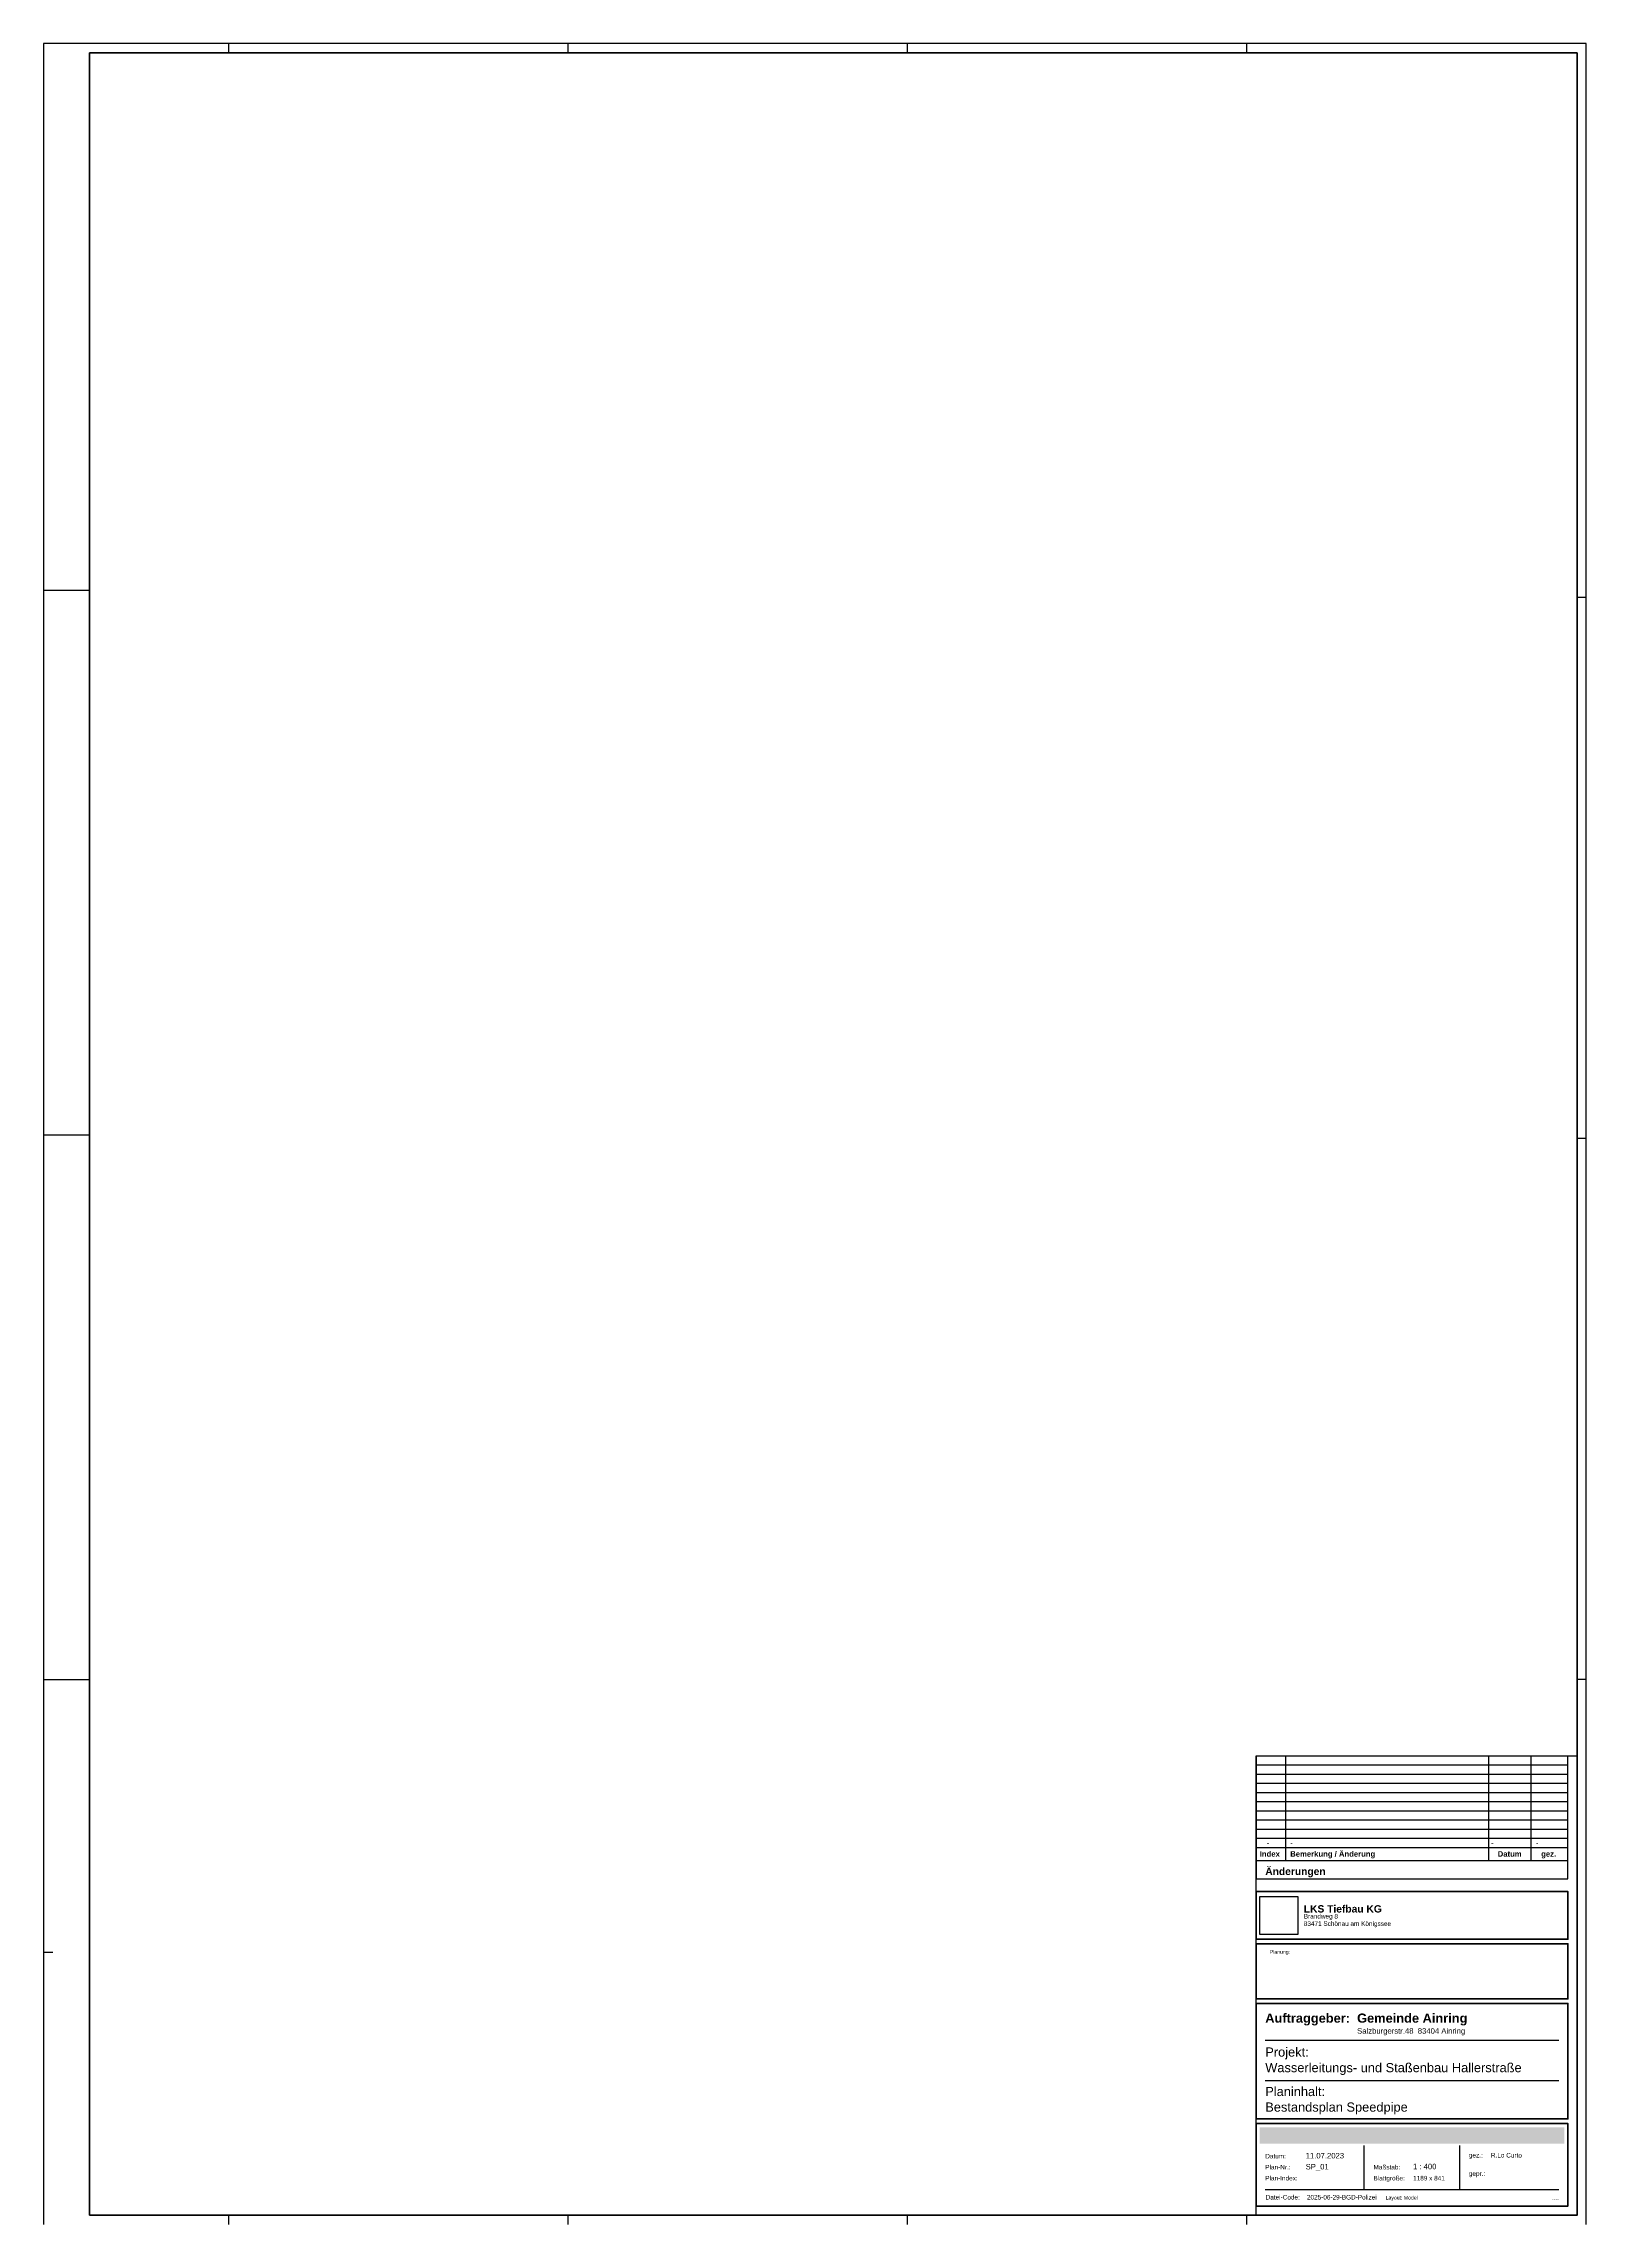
# Paper-space layout 'A0+ hoch' of a CAD drawing. Header units: metres, sheet in millimetres. Extents: x 0 to 841, y 0 to 1189.
import ezdxf
from ezdxf.enums import TextEntityAlignment as Align

# ---------------------------------------------------------------- set-up
doc = ezdxf.new("R2010")
doc.units = ezdxf.units.M
doc.layers.add('0_Plankopf', color=7, linetype='Continuous')
doc.styles.add('Arial', font='arial.ttf')
doc.styles.add('Arial (fett)', font='arialbd.ttf')
doc.styles.add('SBN-TXT', font='arial.ttf')
picture_1 = doc.add_image_def('image1.jpg', size_in_pixel=(5906, 5906))

# ---------------------------------------------------------------- blocks, each defined once
blk = doc.blocks.new('SBN-PK_Schriftkopf')
at = {"layer": '0_Plankopf'}
h = blk.add_hatch(color=254, dxfattribs=at)
h.dxf.hatch_style = 2
h.paths.add_polyline_path([(-7, 48), (-173, 48), (-173, 39), (-7, 39)])
h.paths.add_polyline_path([(-171.3, 39.6), (-144.6, 39.6), (-144.6, 47.4), (-171.3, 47.4)], flags=24)
h.paths.add_polyline_path([(-30.3, 40.9), (-9, 40.9), (-9, 47.1), (-30.3, 47.1)], flags=24)
at = {"layer": '0_Plankopf', "color": 8}
for p, q in [((-170, 95.5), (-10, 95.5)), ((-170, 73.5), (-10, 73.5)), ((-116, 14), (-116, 38)), ((-64, 14), (-64, 38)), ((-170, 14), (-10, 14))]:
    blk.add_line(p, q, dxfattribs=at)
at = {"layer": '0_Plankopf', "lineweight": 50}
for points in [[(-175, 176.5), (-5, 176.5), (-5, 150.5), (-175, 150.5)], [(-175, 148), (-5, 148), (-5, 118), (-175, 118)], [(-175, 115.5), (-5, 115.5), (-5, 52.5), (-175, 52.5)], [(-175, 50), (-5, 50), (-5, 5), (-175, 5)]]:
    blk.add_lwpolyline(points, close=True, dxfattribs=at)
at = {"layer": '0_Plankopf', "style": 'Arial'}
blk.add_text('Planung:', height=2, dxfattribs=at).set_placement((-162, 142), align=Align.BOTTOM_CENTER)
for s, p in [('Datum:', (-170, 31)), ('Plan-Nr.:', (-170, 25)), ('Maßstab:', (-111, 25)), ('gez.:', (-59, 31.5)), ('Plan-Index:', (-170, 19)), ('Blattgröße:', (-111, 19)), ('gepr.:', (-59, 21.5))]:
    blk.add_text(s, height=2.5, dxfattribs=at).set_placement(p)
at = {"layer": '0_Plankopf', "attachment_point": 7}
for s, insert, char_height, width, style in [('LKS Tiefbau KG  ', (-149, 165), 4, 140, 'Arial (fett)'), ('83471 Schönau am Königssee', (-149, 157), 2.5, 125, 'Arial'), ('Brandweg 8', (-149, 161), 2.5, 125, 'Arial'), ('Datei-Code:    2025-06-29-BGD-Polizei     {\\H0.8x;Layout: Model}', (-169.8, 8), 2.5, 140.899, 'Arial')]:
    blk.add_mtext(s, dxfattribs=dict(at, insert=insert, char_height=char_height, width=width, style=style))
at = {"layer": '0_Plankopf'}
for tag, p, height, style in [('Bauherr', (-170, 105), 5, 'Arial (fett)'), ('Bauherr_ADRESSE', (-170, 99), 3, 'Arial'), ('Abschnitt', (-170, 78), 5, 'Arial'), ('Bauvorhaben', (-170, 86.5), 5, 'Arial'), ('PLANINHALT_Z1', (-170, 65), 5, 'Arial'), ('PLANINHALT_Z2', (-170, 56.5), 5, 'Arial'), ('PHASE', (-170, 41), 5, 'Arial (fett)'), ('DATUM', (-148, 31), 3, 'Arial'), ('PLAN-NR', (-148, 25), 3, 'Arial'), ('M', (-89.5, 25), 3, 'Arial'), ('GEZ_NAME', (-47, 31.5), 2.5, 'Arial'), ('GEZ_TEL', (-47, 27.5), 2.5, 'Arial'), ('GEPR_NAME', (-47, 21.5), 2.5, 'Arial'), ('INDEX', (-148, 19), 3, 'Arial'), ('BLATT-GR', (-89.5, 19), 2.5, 'Arial'), ('GEPR_TEL', (-47, 17.5), 2.5, 'Arial')]:
    blk.add_attdef(tag, p, '', height=height, dxfattribs=dict(at, style=style))
at = {"layer": '0_Plankopf', "style": 'Arial'}
for tag, p in [('NR-1', (-10, 111)), ('NR-2', (-10, 92))]:
    blk.add_attdef(tag, text='', height=2.5, dxfattribs=at).set_placement(p, align=Align.RIGHT)
at = {"layer": '0_Plankopf', "color": 30, "style": 'Arial (fett)'}
blk.add_attdef('STAND', text='', height=4, dxfattribs=at).set_placement((-10, 42), align=Align.RIGHT)
image = blk.add_image(picture_1, insert=(-173, 153), size_in_units=(20.8, 20.8))
image.dxf.flags = 7
blk = doc.blocks.new('SBN-PK_Änderungen')
at = {"layer": '0_Plankopf'}
for p, q in [((-175, 366.5), (-5, 366.5)), ((-175, 366.5), (-175, 299.5)), ((-175, 361.5), (-5, 361.5)), ((-158.9, 366.5), (-158.9, 309.5)), ((-48.1, 309.5), (-48.1, 366.5)), ((-25, 309.5), (-25, 366.5)), ((-5, 299.5), (-5, 366.5)), ((-175, 356.5), (-5, 356.5)), ((-175, 351.5), (-5, 351.5)), ((-175, 346.5), (-5, 346.5)), ((-175, 341.5), (-5, 341.5)), ((-175, 336.5), (-5, 336.5)), ((-175, 331.5), (-5, 331.5)), ((-175, 326.5), (-5, 326.5)), ((-175, 321.5), (-5, 321.5)), ((-175, 316.5), (-5, 316.5)), ((-175, 309.5), (-5, 309.5)), ((-175, 299.5), (-5, 299.5))]:
    blk.add_line(p, q, dxfattribs=at)
for s, height, style, p in [('Index', 3, 'Arial (fett)', (-173, 311.5)), ('-', 3, 'Arial', (-169.2, 317.5)), ('-', 3, 'Arial', (-156.4, 317.5)), ('Bemerkung / Änderung', 3, 'Arial (fett)', (-156.4, 311.5)), ('-', 3, 'Arial', (-46.9, 317.5)), ('Datum', 3, 'Arial (fett)', (-43.3, 311.5)), ('-', 3, 'Arial', (-22.5, 317.5)), ('gez.', 3, 'Arial (fett)', (-19.6, 311.5)), ('Änderungen', 4, 'Arial (fett)', (-170, 301.5))]:
    blk.add_text(s, height=height, dxfattribs=dict(at, style=style)).set_placement(p)

psp = doc.layouts.new('A0+ hoch')

# ---------------------------------------------------------------- linework, layer by layer
psp.add_lwpolyline([(24.9, 4.9), (660.9, 4.9), (660.9, 255.4), (835.9, 255.4), (835.9, 1183.8), (24.9, 1183.8)], close=True)
at = {"layer": '0_Plankopf'}
for p, q in [((100.9, 1183.8), (100.9, 1188.8)), ((285.9, 1183.8), (285.9, 1188.8)), ((470.9, 1183.8), (470.9, 1188.8)), ((655.9, 1183.8), (655.9, 1188.8)), ((-0.1, 890.9), (24.9, 890.9)), ((840.9, 886.9), (835.9, 886.9)), ((-0.1, 593.9), (24.9, 593.9)), ((840.9, 591.9), (835.9, 591.9)), ((-0.1, 296.9), (24.9, 296.9)), ((840.9, 296.9), (835.9, 296.9)), ((-0.1, 148.4), (4.9, 148.4)), ((100.9, -0.1), (100.9, 4.9)), ((285.9, -0.1), (285.9, 4.9)), ((470.9, -0.1), (470.9, 4.9)), ((655.9, -0.1), (655.9, 4.9))]:
    psp.add_line(p, q, dxfattribs=at)
for points in [[(840.9, 1188.8), (-0.1, 1188.8), (-0.1, -0.1)], [(840.9, -0.1), (840.9, 1188.8)]]:
    psp.add_lwpolyline(points, dxfattribs=at)
at = {"layer": '0_Plankopf', "lineweight": 80}
for points in [[(24.9, 4.9), (835.9, 4.9), (835.9, 1183.8)], [(835.9, 1183.8), (24.9, 1183.8)], [(24.9, 1183.8), (24.9, 4.9)]]:
    psp.add_lwpolyline(points, dxfattribs=at)

# ---------------------------------------------------------------- block references
at = {"layer": '0_Plankopf'}
psp.add_blockref('SBN-PK_Änderungen', (835.9, -111.1), dxfattribs=at)
ref = psp.add_blockref('SBN-PK_Schriftkopf', (835.9, 4.9), dxfattribs=at)
ref.add_attrib('LIEGENSCHAFT_Z1', 'Auftraggeber:  Gemeinde Ainring', (665.9, 109.9), dxfattribs={"height": 5, "style": 'Arial (fett)'})
ref.add_attrib('LIEGENSCHAFT_ADRESSE', '                                           Salzburgerstr.48  83404 Ainring', (665.9, 103.9), dxfattribs={"height": 3, "style": 'Arial'})
ref.add_attrib('GEBAEUDE', 'Projekt:', (665.9, 91.4), dxfattribs={"height": 5, "style": 'Arial'})
ref.add_attrib('MASSNAHME', 'Wasserleitungs- und Staßenbau Hallerstraße', (665.9, 82.9), dxfattribs={"height": 5, "style": 'Arial'})
ref.add_attrib('PLANINHALT_Z1', 'Planinhalt:', (665.9, 69.9), dxfattribs={"height": 5, "style": 'Arial'})
ref.add_attrib('PLANINHALT_Z2', 'Bestandsplan Speedpipe', (665.9, 61.4), dxfattribs={"height": 5, "style": 'Arial'})
ref.add_attrib('DATUM', '11.07.2023', (687.9, 35.9), dxfattribs={"height": 3, "style": 'Arial'})
ref.add_attrib('PLAN-NR', 'SP_01', (687.9, 29.9), dxfattribs={"height": 3, "style": 'Arial'})
ref.add_attrib('M', '1 : 400', (746.4, 30), dxfattribs={"height": 3, "style": 'Arial'})
ref.add_attrib('BLATT-GR', '1189 x 841', (746.5, 23.9), dxfattribs={"height": 2.5, "style": 'Arial'})
ref.add_attrib('GEZ_NAME', 'R.Lo Curto', (788.9, 36.4), dxfattribs={"height": 2.5, "style": 'Arial'})

# ---------------------------------------------------------------- texts
at = {"layer": '0_Plankopf', "insert": (825.9, 12.9), "char_height": 2, "attachment_point": 9, "style": 'SBN-TXT'}
psp.add_mtext_dynamic_manual_height_columns('----', width=23.313, gutter_width=10, heights=[-2.59], dxfattribs=at)

# ---------------------------------------------------------------- viewports
at = {"layer": '0'}
vp = psp.add_viewport(center=(430.4, 594.4), size=(811, 1178.83), view_center_point=(4571546.64, 5300135.46), view_height=388.627, dxfattribs=at)
vp.dxf.flags = 0x10000  # cut along an outline
vp.dxf.clipping_boundary_handle = psp.add_lwpolyline([(24.9, 4.9), (660.9, 4.9), (660.9, 255.4), (835.9, 255.4), (835.9, 1183.8), (24.9, 1183.8)], format="xyb", close=True, dxfattribs={"invisible": 1}).dxf.handle

doc.saveas('drawing.dxf')
